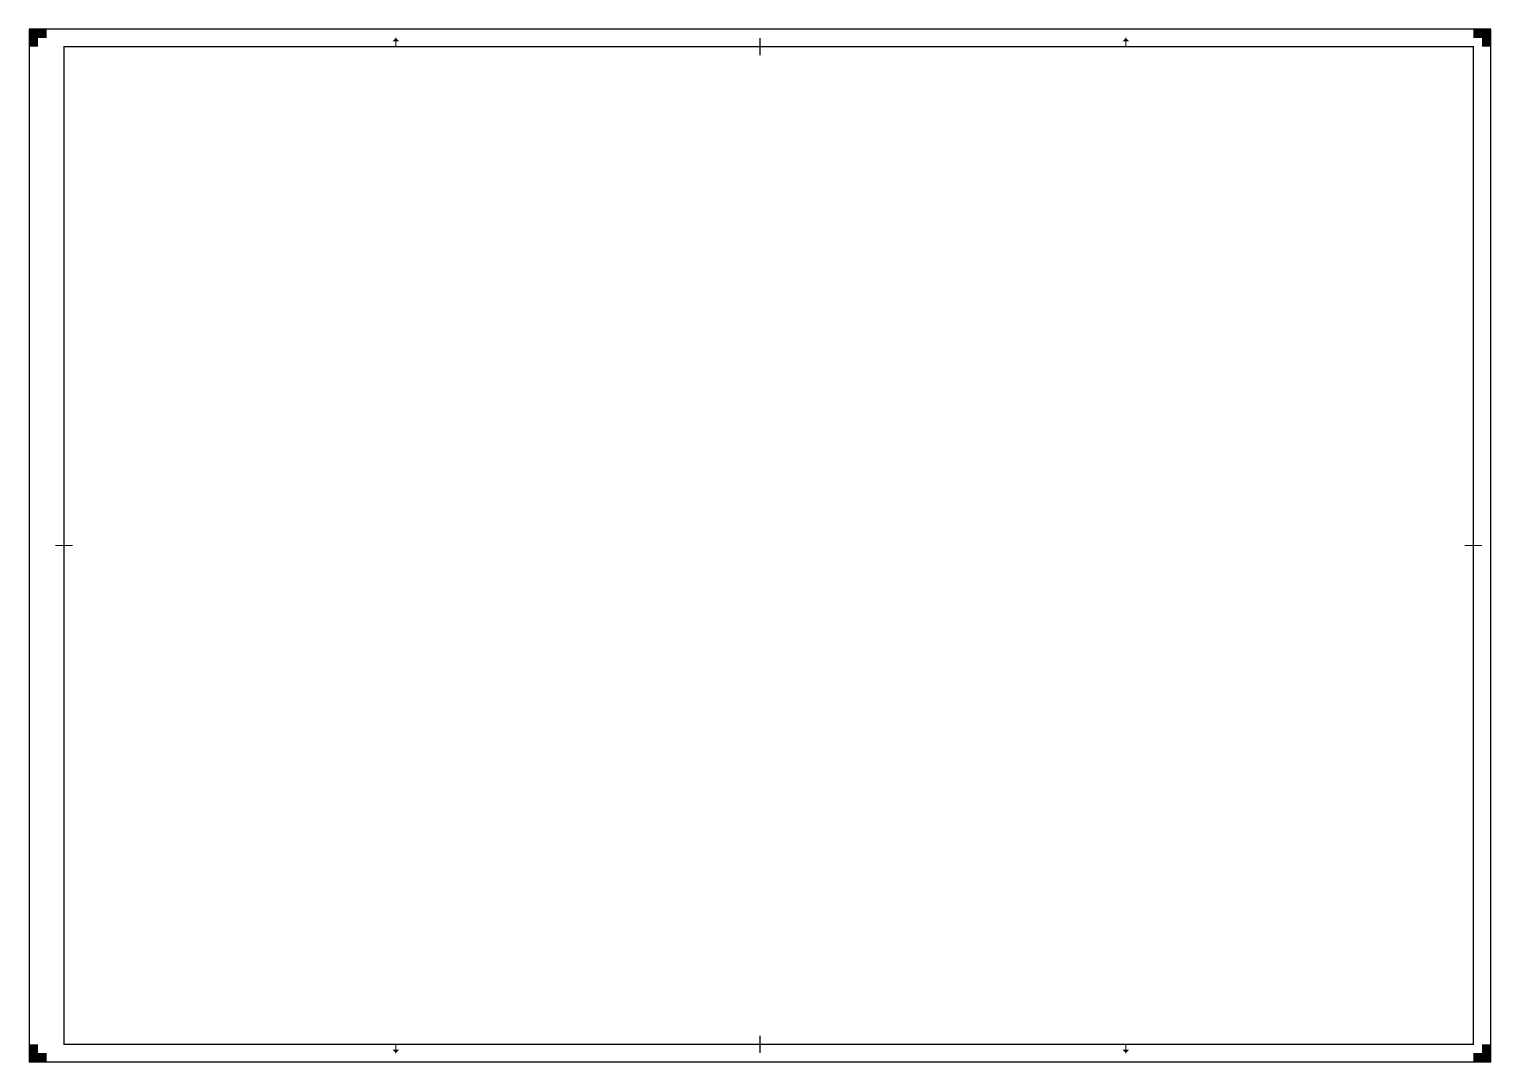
# Model space of a CAD drawing. Extents: x 0 to 841, y 0 to 594.
import ezdxf

# ---------------------------------------------------------------- set-up
doc = ezdxf.new("R2010")
doc.units = 0
doc.header["$LTSCALE"] = 0.2
for name, color, linetype, lineweight in [('X-XX-AL-TEKENBLAD_KADER-G', 7, 'Continuous', 25), ('X-XX-AL-TEKENBLAD_KADER_AFSNIJMARKERING-G', 7, 'Continuous', 25), ('X-XX-AL-TEKENBLAD_KADER_CENTERMARKERING-G', 7, 'Continuous', 25), ('X-XX-AL-TEKENBLAD_KADER_VOUWMERK-G', 7, 'Continuous', 18)]:
    doc.layers.add(name, color=color, linetype=linetype, lineweight=lineweight)

msp = doc.modelspace()

# ---------------------------------------------------------------- hatches: boundary and pattern name
at = {"layer": 'X-XX-AL-TEKENBLAD_KADER_AFSNIJMARKERING-G'}
for points in [[(10, 594), (0, 594), (0, 584), (5, 584), (5, 589), (10, 589)], [(841, 584), (841, 594), (831, 594), (831, 589), (836, 589), (836, 584)], [(0, 10), (0, 0), (10, 0), (10, 5), (5, 5), (5, 10)], [(831, 0), (841, 0), (841, 10), (836, 10), (836, 5), (831, 5)]]:
    msp.add_hatch(color=256, dxfattribs=at).paths.add_polyline_path(points)
at = {"layer": 'X-XX-AL-TEKENBLAD_KADER_VOUWMERK-G'}
for points in [[(213, 587), (211, 589), (209, 587)], [(633, 587), (631, 589), (629, 587)], [(209, 7), (211, 5), (213, 7)], [(629, 7), (631, 5), (633, 7)]]:
    msp.add_hatch(color=256, dxfattribs=at).paths.add_polyline_path(points)

# ---------------------------------------------------------------- linework, layer by layer
at = {"layer": 'X-XX-AL-TEKENBLAD_KADER-G'}
for p, q in [((841, 594), (0, 594)), ((0, 594), (0, 0)), ((841, 0), (841, 594)), ((0, 0), (841, 0))]:
    msp.add_line(p, q, dxfattribs=at)
at = {"layer": 'X-XX-AL-TEKENBLAD_KADER-G', "const_width": 0.7, "flags": 128}
msp.add_lwpolyline([(20, 10), (831, 10), (831, 584), (20, 584)], close=True, dxfattribs=at)
at = {"layer": 'X-XX-AL-TEKENBLAD_KADER_CENTERMARKERING-G', "const_width": 0.7, "flags": 128}
for points in [[(420.5, 589), (420.5, 579)], [(15, 297), (25, 297)], [(836, 297), (826, 297)], [(420.5, 5), (420.5, 15)]]:
    msp.add_lwpolyline(points, dxfattribs=at)
at = {"layer": 'X-XX-AL-TEKENBLAD_KADER_VOUWMERK-G', "flags": 128}
for points in [[(211, 584), (211, 589)], [(631, 584), (631, 589)], [(211, 10), (211, 5)], [(631, 10), (631, 5)]]:
    msp.add_lwpolyline(points, dxfattribs=at)

doc.saveas('drawing.dxf')
